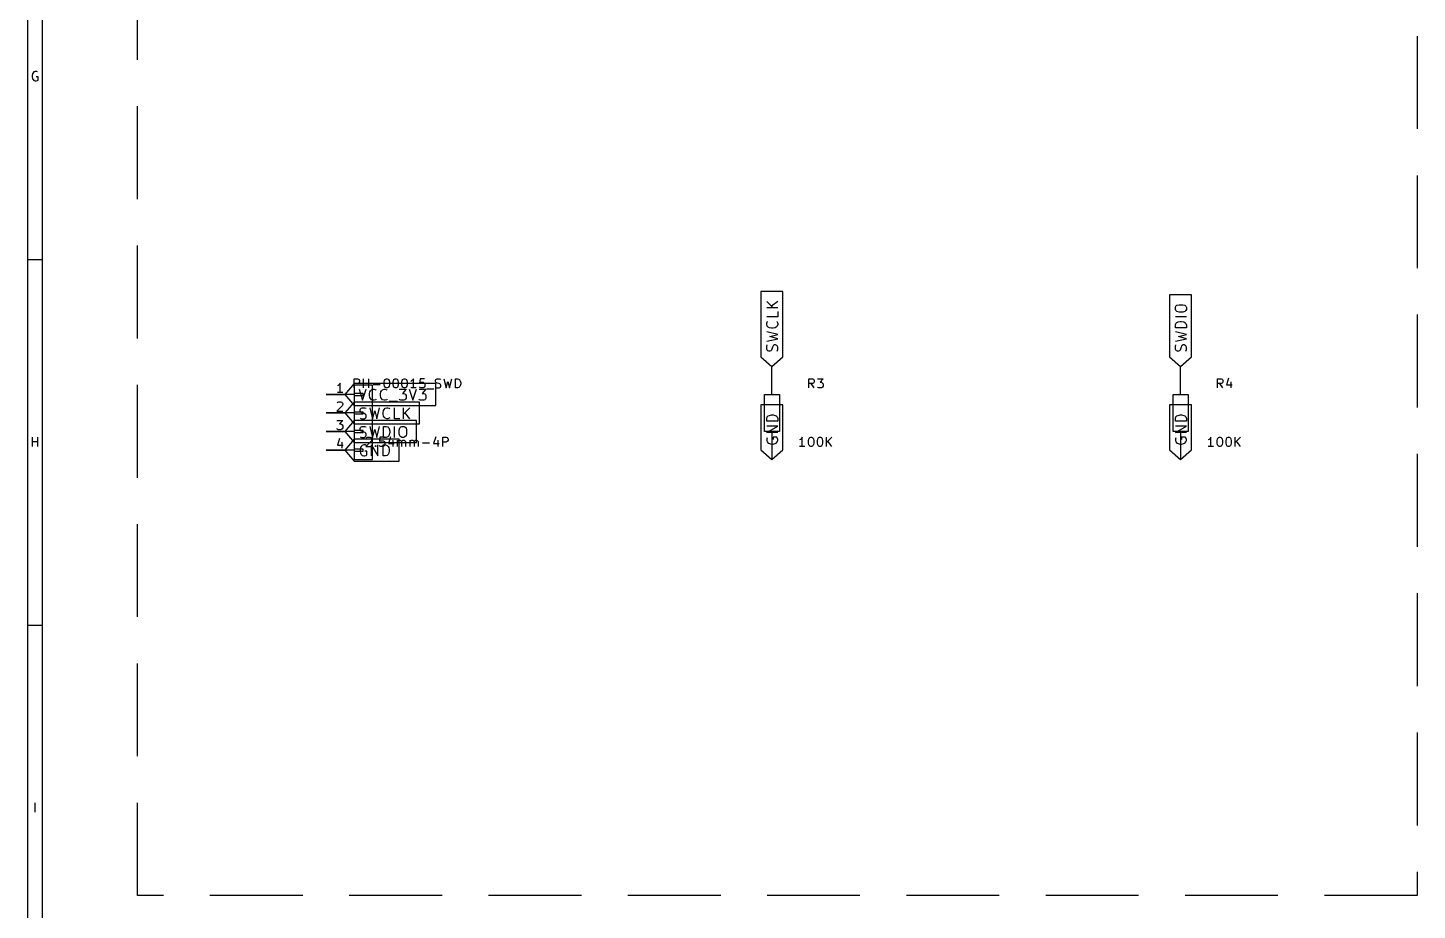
# Model space of a CAD drawing. Extents: x 0.4 to 37.4, y -23 to -0.4.
# Drawn here: x 0.39 to 7.87, y -17.68 to -12.93 of the extents above; entities that cross this region are included whole.
import ezdxf

# ---------------------------------------------------------------- set-up
doc = ezdxf.new("R2010")
doc.units = 0
doc.header["$MEASUREMENT"] = 0
doc.linetypes.add('DASHED', pattern=[0.75, 0.5, -0.25])
for name, color, linetype in [('BLUE3', 171, 'CONTINUOUS'), ('CYAN2', 4, 'CONTINUOUS'), ('GREEN3', 91, 'CONTINUOUS'), ('LYELLOW', 51, 'CONTINUOUS'), ('RED2', 1, 'CONTINUOUS'), ('RED3', 11, 'CONTINUOUS')]:
    doc.layers.add(name, color=color, linetype=linetype)

msp = doc.modelspace()

# ---------------------------------------------------------------- linework, layer by layer
at = {"layer": 'BLUE3', "linetype": 'DASHED'}
for p, q in [((0.9843, -17.5984), (0.9843, -12.2205)), ((7.874, -12.2205), (7.874, -17.5984)), ((7.874, -17.5984), (0.9843, -17.5984))]:
    msp.add_line(p, q, dxfattribs=at)
at = {"layer": 'CYAN2', "linetype": 'CONTINUOUS'}
for p, q in [((2.1505, -14.8653), (2.1505, -14.8153)), ((2.1505, -14.8153), (2.1696, -14.8153)), ((2.1696, -14.8415), (2.1505, -14.8415)), ((2.1696, -14.8153), (2.1743, -14.8177)), ((2.1743, -14.8391), (2.1696, -14.8415)), ((2.1743, -14.8177), (2.1767, -14.8201)), ((2.1767, -14.8368), (2.1743, -14.8391)), ((2.1767, -14.8201), (2.1791, -14.8248)), ((2.1791, -14.832), (2.1767, -14.8368)), ((2.1791, -14.8248), (2.1791, -14.832)), ((2.2005, -14.8653), (2.2005, -14.8153)), ((2.2005, -14.8391), (2.2291, -14.8391)), ((2.2291, -14.8653), (2.2291, -14.8153)), ((2.2529, -14.8463), (2.291, -14.8463)), ((2.3124, -14.8344), (2.3148, -14.8248)), ((2.3124, -14.8463), (2.3124, -14.8344)), ((2.3148, -14.8558), (2.3124, -14.8463)), ((2.3148, -14.8248), (2.3172, -14.8201)), ((2.3172, -14.8606), (2.3148, -14.8558)), ((2.3172, -14.8201), (2.3196, -14.8177)), ((2.3196, -14.8629), (2.3172, -14.8606)), ((2.3196, -14.8177), (2.3243, -14.8153)), ((2.3243, -14.8653), (2.3196, -14.8629)), ((2.3243, -14.8153), (2.3291, -14.8153)), ((2.3291, -14.8653), (2.3243, -14.8653)), ((2.3291, -14.8153), (2.3338, -14.8177)), ((2.3338, -14.8629), (2.3291, -14.8653)), ((2.3338, -14.8177), (2.3362, -14.8201)), ((2.3362, -14.8606), (2.3338, -14.8629)), ((2.3362, -14.8201), (2.3386, -14.8248)), ((2.3386, -14.8558), (2.3362, -14.8606)), ((2.3386, -14.8248), (2.341, -14.8344)), ((2.341, -14.8463), (2.3386, -14.8558)), ((2.341, -14.8344), (2.341, -14.8463)), ((2.36, -14.8344), (2.3624, -14.8248)), ((2.36, -14.8463), (2.36, -14.8344)), ((2.3624, -14.8558), (2.36, -14.8463)), ((2.3624, -14.8248), (2.3648, -14.8201)), ((2.3648, -14.8606), (2.3624, -14.8558)), ((2.3648, -14.8201), (2.3672, -14.8177)), ((2.3672, -14.8629), (2.3648, -14.8606)), ((2.3672, -14.8177), (2.3719, -14.8153)), ((2.3719, -14.8653), (2.3672, -14.8629)), ((2.3719, -14.8153), (2.3767, -14.8153)), ((2.3767, -14.8653), (2.3719, -14.8653)), ((2.3767, -14.8153), (2.3815, -14.8177)), ((2.3815, -14.8629), (2.3767, -14.8653)), ((2.3815, -14.8177), (2.3838, -14.8201)), ((2.3838, -14.8606), (2.3815, -14.8629)), ((2.3838, -14.8201), (2.3862, -14.8248)), ((2.3862, -14.8558), (2.3838, -14.8606)), ((2.3862, -14.8248), (2.3886, -14.8344)), ((2.3886, -14.8463), (2.3862, -14.8558)), ((2.3886, -14.8344), (2.3886, -14.8463)), ((2.4077, -14.8344), (2.41, -14.8248)), ((2.4077, -14.8463), (2.4077, -14.8344)), ((2.41, -14.8558), (2.4077, -14.8463)), ((2.41, -14.8248), (2.4124, -14.8201)), ((2.4124, -14.8606), (2.41, -14.8558)), ((2.4124, -14.8201), (2.4148, -14.8177)), ((2.4148, -14.8629), (2.4124, -14.8606)), ((2.4148, -14.8177), (2.4196, -14.8153)), ((2.4196, -14.8653), (2.4148, -14.8629)), ((2.4196, -14.8153), (2.4243, -14.8153)), ((2.4243, -14.8653), (2.4196, -14.8653)), ((2.4243, -14.8153), (2.4291, -14.8177)), ((2.4291, -14.8629), (2.4243, -14.8653)), ((2.4291, -14.8177), (2.4315, -14.8201)), ((2.4315, -14.8606), (2.4291, -14.8629)), ((2.4315, -14.8201), (2.4338, -14.8248)), ((2.4338, -14.8558), (2.4315, -14.8606)), ((2.4338, -14.8248), (2.4362, -14.8344)), ((2.4362, -14.8463), (2.4338, -14.8558)), ((2.4362, -14.8344), (2.4362, -14.8463)), ((2.46, -14.8272), (2.4553, -14.8296)), ((2.4838, -14.8653), (2.4553, -14.8653)), ((2.4648, -14.8225), (2.46, -14.8272)), ((2.4696, -14.8153), (2.4648, -14.8225)), ((2.4696, -14.8653), (2.4696, -14.8153)), ((2.5053, -14.8153), (2.5029, -14.8391)), ((2.5029, -14.8391), (2.5053, -14.8368)), ((2.5053, -14.8629), (2.5029, -14.8606)), ((2.5291, -14.8153), (2.5053, -14.8153)), ((2.5053, -14.8368), (2.51, -14.8344)), ((2.51, -14.8653), (2.5053, -14.8629)), ((2.51, -14.8344), (2.5219, -14.8344)), ((2.5219, -14.8653), (2.51, -14.8653)), ((2.5219, -14.8344), (2.5267, -14.8368)), ((2.5267, -14.8629), (2.5219, -14.8653)), ((2.5267, -14.8368), (2.5291, -14.8391)), ((2.5291, -14.8606), (2.5267, -14.8629)), ((2.5291, -14.8391), (2.5315, -14.8439)), ((2.5315, -14.8558), (2.5291, -14.8606)), ((2.5315, -14.8439), (2.5315, -14.8558)), ((2.541, -14.8701), (2.5791, -14.8701)), ((2.5886, -14.8248), (2.591, -14.8201)), ((2.5886, -14.8296), (2.5886, -14.8248)), ((2.591, -14.8344), (2.5886, -14.8296)), ((2.5886, -14.8629), (2.5957, -14.8653)), ((2.591, -14.8201), (2.5934, -14.8177)), ((2.5934, -14.8368), (2.591, -14.8344)), ((2.5934, -14.8177), (2.5981, -14.8153)), ((2.5981, -14.8391), (2.5934, -14.8368)), ((2.5957, -14.8653), (2.6076, -14.8653)), ((2.5981, -14.8153), (2.61, -14.8153)), ((2.6076, -14.8415), (2.5981, -14.8391)), ((2.6124, -14.8439), (2.6076, -14.8415)), ((2.6076, -14.8653), (2.6124, -14.8629)), ((2.61, -14.8153), (2.6172, -14.8177)), ((2.6148, -14.8463), (2.6124, -14.8439)), ((2.6124, -14.8629), (2.6148, -14.8606)), ((2.6172, -14.851), (2.6148, -14.8463)), ((2.6148, -14.8606), (2.6172, -14.8558)), ((2.6172, -14.8558), (2.6172, -14.851)), ((2.6338, -14.8153), (2.6457, -14.8653)), ((2.6457, -14.8653), (2.6553, -14.8296)), ((2.6553, -14.8296), (2.6648, -14.8653)), ((2.6648, -14.8653), (2.6767, -14.8153)), ((2.6957, -14.8653), (2.6957, -14.8153)), ((2.6957, -14.8153), (2.7076, -14.8153)), ((2.7076, -14.8653), (2.6957, -14.8653)), ((2.7076, -14.8153), (2.7148, -14.8177)), ((2.7148, -14.8629), (2.7076, -14.8653)), ((2.7148, -14.8177), (2.7196, -14.8225)), ((2.7196, -14.8582), (2.7148, -14.8629)), ((2.7196, -14.8225), (2.7219, -14.8272)), ((2.7219, -14.8534), (2.7196, -14.8582)), ((2.7219, -14.8272), (2.7243, -14.8368)), ((2.7243, -14.8439), (2.7219, -14.8534)), ((2.7243, -14.8368), (2.7243, -14.8439)), ((4.5993, -14.8653), (4.5993, -14.8153)), ((4.5993, -14.8153), (4.6184, -14.8153)), ((4.6184, -14.8415), (4.5993, -14.8415)), ((4.6279, -14.8653), (4.6112, -14.8415)), ((4.6184, -14.8153), (4.6231, -14.8177)), ((4.6231, -14.8391), (4.6184, -14.8415)), ((4.6231, -14.8177), (4.6255, -14.8201)), ((4.6255, -14.8368), (4.6231, -14.8391)), ((4.6255, -14.8201), (4.6279, -14.8248)), ((4.6279, -14.832), (4.6255, -14.8368)), ((4.6279, -14.8248), (4.6279, -14.832)), ((4.6446, -14.8153), (4.6755, -14.8153)), ((4.6469, -14.8629), (4.6446, -14.8606)), ((4.6517, -14.8653), (4.6469, -14.8629)), ((4.666, -14.8653), (4.6517, -14.8653)), ((4.6755, -14.8153), (4.6588, -14.8344)), ((4.6588, -14.8344), (4.666, -14.8344)), ((4.666, -14.8344), (4.6707, -14.8368)), ((4.6707, -14.8629), (4.666, -14.8653)), ((4.6707, -14.8368), (4.6731, -14.8391)), ((4.6731, -14.8606), (4.6707, -14.8629)), ((4.6731, -14.8391), (4.6755, -14.8439)), ((4.6755, -14.8558), (4.6731, -14.8606)), ((4.6755, -14.8439), (4.6755, -14.8558)), ((6.7993, -14.8653), (6.7993, -14.8153)), ((6.7993, -14.8153), (6.8184, -14.8153)), ((6.8184, -14.8415), (6.7993, -14.8415)), ((6.8279, -14.8653), (6.8112, -14.8415)), ((6.8184, -14.8153), (6.8231, -14.8177)), ((6.8231, -14.8391), (6.8184, -14.8415)), ((6.8231, -14.8177), (6.8255, -14.8201)), ((6.8255, -14.8368), (6.8231, -14.8391)), ((6.8255, -14.8201), (6.8279, -14.8248)), ((6.8279, -14.832), (6.8255, -14.8368)), ((6.8279, -14.8248), (6.8279, -14.832)), ((6.8588, -14.8129), (6.8469, -14.8487)), ((6.8469, -14.8487), (6.8779, -14.8487)), ((6.8707, -14.832), (6.8707, -14.8653)), ((2.2422, -15.1517), (2.2136, -15.1803)), ((2.2136, -15.1803), (2.2446, -15.1803)), ((2.216, -15.135), (2.2184, -15.1327)), ((2.2184, -15.1327), (2.2231, -15.1303)), ((2.2231, -15.1303), (2.235, -15.1303)), ((2.235, -15.1303), (2.2398, -15.1327)), ((2.2398, -15.1327), (2.2422, -15.135)), ((2.2422, -15.135), (2.2446, -15.1398)), ((2.2446, -15.1446), (2.2422, -15.1517)), ((2.2446, -15.1398), (2.2446, -15.1446)), ((2.2636, -15.1779), (2.266, -15.1755)), ((2.266, -15.1803), (2.2636, -15.1779)), ((2.266, -15.1755), (2.2684, -15.1779)), ((2.266, -15.1755), (2.266, -15.1803)), ((2.2684, -15.1779), (2.266, -15.1803)), ((2.2898, -15.1303), (2.2874, -15.1541)), ((2.2874, -15.1541), (2.2898, -15.1517)), ((2.2898, -15.1779), (2.2874, -15.1755)), ((2.3136, -15.1303), (2.2898, -15.1303)), ((2.2898, -15.1517), (2.2946, -15.1493)), ((2.2946, -15.1803), (2.2898, -15.1779)), ((2.2946, -15.1493), (2.3065, -15.1493)), ((2.3065, -15.1803), (2.2946, -15.1803)), ((2.3065, -15.1493), (2.3112, -15.1517)), ((2.3112, -15.1779), (2.3065, -15.1803)), ((2.3112, -15.1517), (2.3136, -15.1541)), ((2.3136, -15.1755), (2.3112, -15.1779)), ((2.3136, -15.1541), (2.316, -15.1589)), ((2.316, -15.1708), (2.3136, -15.1755)), ((2.316, -15.1589), (2.316, -15.1708)), ((2.3469, -15.1279), (2.335, -15.1636)), ((2.335, -15.1636), (2.366, -15.1636)), ((2.3588, -15.147), (2.3588, -15.1803)), ((2.385, -15.1803), (2.385, -15.147)), ((2.385, -15.1517), (2.3874, -15.1493)), ((2.3874, -15.1493), (2.3922, -15.147)), ((2.3922, -15.147), (2.3993, -15.147)), ((2.3993, -15.147), (2.4041, -15.1493)), ((2.4041, -15.1493), (2.4065, -15.1541)), ((2.4065, -15.1541), (2.4088, -15.1493)), ((2.4065, -15.1541), (2.4065, -15.1803)), ((2.4088, -15.1493), (2.4136, -15.147)), ((2.4136, -15.147), (2.4207, -15.147)), ((2.4207, -15.147), (2.4255, -15.1493)), ((2.4255, -15.1493), (2.4279, -15.1541)), ((2.4279, -15.1541), (2.4279, -15.1803)), ((2.4517, -15.1803), (2.4517, -15.147)), ((2.4517, -15.1517), (2.4541, -15.1493)), ((2.4541, -15.1493), (2.4588, -15.147)), ((2.4588, -15.147), (2.466, -15.147)), ((2.466, -15.147), (2.4707, -15.1493)), ((2.4707, -15.1493), (2.4731, -15.1541)), ((2.4731, -15.1541), (2.4755, -15.1493)), ((2.4731, -15.1541), (2.4731, -15.1803)), ((2.4755, -15.1493), (2.4803, -15.147)), ((2.4803, -15.147), (2.4874, -15.147)), ((2.4874, -15.147), (2.4922, -15.1493)), ((2.4922, -15.1493), (2.4946, -15.1541)), ((2.4946, -15.1541), (2.4946, -15.1803)), ((2.5184, -15.1612), (2.5565, -15.1612)), ((2.5898, -15.1279), (2.5779, -15.1636)), ((2.5779, -15.1636), (2.6088, -15.1636)), ((2.6017, -15.147), (2.6017, -15.1803)), ((2.6279, -15.1803), (2.6279, -15.1303)), ((2.6279, -15.1303), (2.6469, -15.1303)), ((2.6469, -15.1565), (2.6279, -15.1565)), ((2.6469, -15.1303), (2.6517, -15.1327)), ((2.6517, -15.1541), (2.6469, -15.1565)), ((2.6517, -15.1327), (2.6541, -15.135)), ((2.6541, -15.1517), (2.6517, -15.1541)), ((2.6541, -15.135), (2.6565, -15.1398)), ((2.6565, -15.147), (2.6541, -15.1517)), ((2.6565, -15.1398), (2.6565, -15.147)), ((4.5541, -15.1422), (4.5493, -15.1446)), ((4.5779, -15.1803), (4.5493, -15.1803)), ((4.5588, -15.1374), (4.5541, -15.1422)), ((4.5636, -15.1303), (4.5588, -15.1374)), ((4.5636, -15.1803), (4.5636, -15.1303)), ((4.5969, -15.1493), (4.5993, -15.1398)), ((4.5969, -15.1612), (4.5969, -15.1493)), ((4.5993, -15.1708), (4.5969, -15.1612)), ((4.5993, -15.1398), (4.6017, -15.135)), ((4.6017, -15.1755), (4.5993, -15.1708)), ((4.6017, -15.135), (4.6041, -15.1327)), ((4.6041, -15.1779), (4.6017, -15.1755)), ((4.6041, -15.1327), (4.6088, -15.1303)), ((4.6088, -15.1803), (4.6041, -15.1779)), ((4.6088, -15.1303), (4.6136, -15.1303)), ((4.6136, -15.1803), (4.6088, -15.1803)), ((4.6136, -15.1303), (4.6184, -15.1327)), ((4.6184, -15.1779), (4.6136, -15.1803)), ((4.6184, -15.1327), (4.6207, -15.135)), ((4.6207, -15.1755), (4.6184, -15.1779)), ((4.6207, -15.135), (4.6231, -15.1398)), ((4.6231, -15.1708), (4.6207, -15.1755)), ((4.6231, -15.1398), (4.6255, -15.1493)), ((4.6255, -15.1612), (4.6231, -15.1708)), ((4.6255, -15.1493), (4.6255, -15.1612)), ((4.6446, -15.1493), (4.6469, -15.1398)), ((4.6446, -15.1612), (4.6446, -15.1493)), ((4.6469, -15.1708), (4.6446, -15.1612)), ((4.6469, -15.1398), (4.6493, -15.135)), ((4.6493, -15.1755), (4.6469, -15.1708)), ((4.6493, -15.135), (4.6517, -15.1327)), ((4.6517, -15.1779), (4.6493, -15.1755)), ((4.6517, -15.1327), (4.6565, -15.1303)), ((4.6565, -15.1803), (4.6517, -15.1779)), ((4.6565, -15.1303), (4.6612, -15.1303)), ((4.6612, -15.1803), (4.6565, -15.1803)), ((4.6612, -15.1303), (4.666, -15.1327)), ((4.666, -15.1779), (4.6612, -15.1803)), ((4.666, -15.1327), (4.6684, -15.135)), ((4.6684, -15.1755), (4.666, -15.1779)), ((4.6684, -15.135), (4.6707, -15.1398)), ((4.6707, -15.1708), (4.6684, -15.1755)), ((4.6707, -15.1398), (4.6731, -15.1493)), ((4.6731, -15.1612), (4.6707, -15.1708)), ((4.6731, -15.1493), (4.6731, -15.1612)), ((4.6946, -15.1803), (4.6946, -15.1303)), ((4.7231, -15.1303), (4.6946, -15.1589)), ((4.7231, -15.1803), (4.7017, -15.1517)), ((6.7541, -15.1422), (6.7493, -15.1446)), ((6.7779, -15.1803), (6.7493, -15.1803)), ((6.7588, -15.1374), (6.7541, -15.1422)), ((6.7636, -15.1303), (6.7588, -15.1374)), ((6.7636, -15.1803), (6.7636, -15.1303)), ((6.7969, -15.1493), (6.7993, -15.1398)), ((6.7969, -15.1612), (6.7969, -15.1493)), ((6.7993, -15.1708), (6.7969, -15.1612)), ((6.7993, -15.1398), (6.8017, -15.135)), ((6.8017, -15.1755), (6.7993, -15.1708)), ((6.8017, -15.135), (6.8041, -15.1327)), ((6.8041, -15.1779), (6.8017, -15.1755)), ((6.8041, -15.1327), (6.8088, -15.1303)), ((6.8088, -15.1803), (6.8041, -15.1779)), ((6.8088, -15.1303), (6.8136, -15.1303)), ((6.8136, -15.1803), (6.8088, -15.1803)), ((6.8136, -15.1303), (6.8184, -15.1327)), ((6.8184, -15.1779), (6.8136, -15.1803)), ((6.8184, -15.1327), (6.8207, -15.135)), ((6.8207, -15.1755), (6.8184, -15.1779)), ((6.8207, -15.135), (6.8231, -15.1398)), ((6.8231, -15.1708), (6.8207, -15.1755)), ((6.8231, -15.1398), (6.8255, -15.1493)), ((6.8255, -15.1612), (6.8231, -15.1708)), ((6.8255, -15.1493), (6.8255, -15.1612)), ((6.8446, -15.1493), (6.8469, -15.1398)), ((6.8446, -15.1612), (6.8446, -15.1493)), ((6.8469, -15.1708), (6.8446, -15.1612)), ((6.8469, -15.1398), (6.8493, -15.135)), ((6.8493, -15.1755), (6.8469, -15.1708)), ((6.8493, -15.135), (6.8517, -15.1327)), ((6.8517, -15.1779), (6.8493, -15.1755)), ((6.8517, -15.1327), (6.8565, -15.1303)), ((6.8565, -15.1803), (6.8517, -15.1779)), ((6.8565, -15.1303), (6.8612, -15.1303)), ((6.8612, -15.1803), (6.8565, -15.1803)), ((6.8612, -15.1303), (6.866, -15.1327)), ((6.866, -15.1779), (6.8612, -15.1803)), ((6.866, -15.1327), (6.8684, -15.135)), ((6.8684, -15.1755), (6.866, -15.1779)), ((6.8684, -15.135), (6.8707, -15.1398)), ((6.8707, -15.1708), (6.8684, -15.1755)), ((6.8707, -15.1398), (6.8731, -15.1493)), ((6.8731, -15.1612), (6.8707, -15.1708)), ((6.8731, -15.1493), (6.8731, -15.1612)), ((6.8946, -15.1803), (6.8946, -15.1303)), ((6.9231, -15.1303), (6.8946, -15.1589)), ((6.9231, -15.1803), (6.9017, -15.1517))]:
    msp.add_line(p, q, dxfattribs=at)
at = {"layer": 'GREEN3', "linetype": 'CONTINUOUS'}
for p, q in [((4.4, -14.85), (4.4, -14.75)), ((6.6, -14.85), (6.6, -14.75)), ((2, -14.9), (2.1, -14.9)), ((2, -15), (2.1, -15)), ((2, -15.1), (2.1, -15.1)), ((4.4, -15.15), (4.4, -15.25)), ((6.6, -15.15), (6.6, -15.25)), ((2, -15.2), (2.1, -15.2))]:
    msp.add_line(p, q, dxfattribs=at)
at = {"layer": 'LYELLOW', "linetype": 'CONTINUOUS'}
for p, q in [((2.15, -14.85), (2.15, -15.25)), ((2.25, -14.85), (2.15, -14.85)), ((2.25, -15.25), (2.25, -14.85)), ((2.15, -15.25), (2.25, -15.25))]:
    msp.add_line(p, q, dxfattribs=at)
at = {"layer": 'RED2', "linetype": 'CONTINUOUS'}
for p, q in [((0.3937, -22.9921), (0.3937, -0.3937)), ((0.4724, -22.9134), (0.4724, -0.4724)), ((0.427, -13.1636), (0.4221, -13.1685)), ((0.4343, -13.1612), (0.427, -13.1636)), ((0.4416, -13.1612), (0.4343, -13.1612)), ((0.4465, -13.1636), (0.4416, -13.1612)), ((0.4197, -13.1734), (0.4172, -13.1831)), ((0.4172, -13.1831), (0.4172, -13.1904)), ((0.4172, -13.1904), (0.4197, -13.2002)), ((0.4221, -13.1685), (0.4197, -13.1734)), ((0.4197, -13.2002), (0.4221, -13.205)), ((0.4221, -13.205), (0.427, -13.2099)), ((0.427, -13.2099), (0.4343, -13.2124)), ((0.4343, -13.2124), (0.4392, -13.2124)), ((0.4489, -13.1904), (0.4392, -13.1904)), ((0.4392, -13.2124), (0.4465, -13.2099)), ((0.4465, -13.2099), (0.4489, -13.2075)), ((0.4489, -13.2075), (0.4489, -13.1904)), ((0.3937, -14.1732), (0.4724, -14.1732)), ((4.4, -14.3466), (4.3409, -14.3466)), ((4.3409, -14.3466), (4.3409, -14.6983)), ((4.4591, -14.3466), (4.4, -14.3466)), ((4.4591, -14.6983), (4.4591, -14.3466)), ((4.3721, -14.4003), (4.4058, -14.434)), ((4.4312, -14.434), (4.3721, -14.434)), ((4.4312, -14.4003), (4.3974, -14.4256)), ((6.6, -14.3635), (6.5409, -14.3635)), ((6.5409, -14.3635), (6.5409, -14.6983)), ((6.5721, -14.4312), (6.5749, -14.4256)), ((6.5721, -14.4425), (6.5721, -14.4312)), ((6.5749, -14.4256), (6.5805, -14.42)), ((6.5805, -14.42), (6.5918, -14.4172)), ((6.5918, -14.4172), (6.6115, -14.4172)), ((6.6591, -14.3635), (6.6, -14.3635)), ((6.6115, -14.4172), (6.6227, -14.42)), ((6.6227, -14.42), (6.6283, -14.4256)), ((6.6283, -14.4256), (6.6312, -14.4312)), ((6.6312, -14.4312), (6.6312, -14.4425)), ((6.6591, -14.6983), (6.6591, -14.3635)), ((4.4312, -14.4819), (4.3721, -14.4819)), ((4.3721, -14.5184), (4.3749, -14.51)), ((4.3749, -14.51), (4.3777, -14.5072)), ((4.4255, -14.5072), (4.4283, -14.51)), ((4.4283, -14.51), (4.4312, -14.5184)), ((4.4312, -14.4537), (4.4312, -14.4819)), ((6.5749, -14.4481), (6.5721, -14.4425)), ((6.6312, -14.4819), (6.5721, -14.4819)), ((6.5805, -14.4537), (6.5749, -14.4481)), ((6.5918, -14.4565), (6.5805, -14.4537)), ((6.5805, -14.5128), (6.5862, -14.51)), ((6.5862, -14.51), (6.5974, -14.5072)), ((6.6115, -14.4565), (6.5918, -14.4565)), ((6.5974, -14.5072), (6.6058, -14.5072)), ((6.6058, -14.5072), (6.6171, -14.51)), ((6.6227, -14.4537), (6.6115, -14.4565)), ((6.6171, -14.51), (6.6227, -14.5128)), ((6.6283, -14.4481), (6.6227, -14.4537)), ((6.6312, -14.4425), (6.6283, -14.4481)), ((4.3721, -14.524), (4.3721, -14.5184)), ((4.3749, -14.5325), (4.3721, -14.524)), ((4.4312, -14.5775), (4.3721, -14.5634)), ((4.3805, -14.5381), (4.3749, -14.5325)), ((4.3862, -14.5409), (4.3805, -14.5381)), ((4.3974, -14.5437), (4.3862, -14.5409)), ((4.389, -14.5887), (4.4312, -14.5775)), ((4.4058, -14.5437), (4.3974, -14.5437)), ((4.4171, -14.5409), (4.4058, -14.5437)), ((4.4227, -14.5381), (4.4171, -14.5409)), ((4.4283, -14.5325), (4.4227, -14.5381)), ((4.4312, -14.524), (4.4283, -14.5325)), ((4.4312, -14.5184), (4.4312, -14.524)), ((6.5721, -14.5269), (6.5749, -14.5184)), ((6.5721, -14.5409), (6.5721, -14.5269)), ((6.6312, -14.5409), (6.5721, -14.5409)), ((6.6312, -14.5775), (6.5721, -14.5634)), ((6.5749, -14.5184), (6.5805, -14.5128)), ((6.589, -14.5887), (6.6312, -14.5775)), ((6.6227, -14.5128), (6.6283, -14.5184)), ((6.6283, -14.5184), (6.6312, -14.5269)), ((6.6312, -14.5269), (6.6312, -14.5409)), ((4.3721, -14.614), (4.4312, -14.6)), ((4.3721, -14.6421), (4.3749, -14.6337)), ((4.3721, -14.6562), (4.3721, -14.6421)), ((4.3749, -14.6618), (4.3721, -14.6562)), ((4.4312, -14.6), (4.389, -14.5887)), ((4.4002, -14.6562), (4.3974, -14.6618)), ((4.403, -14.645), (4.4002, -14.6562)), ((4.4058, -14.6393), (4.403, -14.645)), ((4.4087, -14.6365), (4.4058, -14.6393)), ((4.4143, -14.6337), (4.4087, -14.6365)), ((4.4199, -14.6337), (4.4143, -14.6337)), ((4.4255, -14.6365), (4.4199, -14.6337)), ((4.4283, -14.6393), (4.4255, -14.6365)), ((4.4312, -14.645), (4.4283, -14.6393)), ((4.4283, -14.6675), (4.4312, -14.659)), ((4.4312, -14.659), (4.4312, -14.645)), ((6.5721, -14.614), (6.6312, -14.6)), ((6.5721, -14.6421), (6.5749, -14.6337)), ((6.5721, -14.6562), (6.5721, -14.6421)), ((6.5749, -14.6618), (6.5721, -14.6562)), ((6.6312, -14.6), (6.589, -14.5887)), ((6.6002, -14.6562), (6.5974, -14.6618)), ((6.603, -14.645), (6.6002, -14.6562)), ((6.6058, -14.6393), (6.603, -14.645)), ((6.6087, -14.6365), (6.6058, -14.6393)), ((6.6143, -14.6337), (6.6087, -14.6365)), ((6.6199, -14.6337), (6.6143, -14.6337)), ((6.6255, -14.6365), (6.6199, -14.6337)), ((6.6283, -14.6393), (6.6255, -14.6365)), ((6.6312, -14.645), (6.6283, -14.6393)), ((6.6283, -14.6675), (6.6312, -14.659)), ((6.6312, -14.659), (6.6312, -14.645)), ((4.3409, -14.6983), (4.4, -14.75)), ((4.3777, -14.6646), (4.3749, -14.6618)), ((4.3833, -14.6675), (4.3777, -14.6646)), ((4.389, -14.6675), (4.3833, -14.6675)), ((4.3946, -14.6646), (4.389, -14.6675)), ((4.3974, -14.6618), (4.3946, -14.6646)), ((4.4, -14.75), (4.4591, -14.6983)), ((6.5409, -14.6983), (6.6, -14.75)), ((6.5777, -14.6646), (6.5749, -14.6618)), ((6.5833, -14.6675), (6.5777, -14.6646)), ((6.589, -14.6675), (6.5833, -14.6675)), ((6.5946, -14.6646), (6.589, -14.6675)), ((6.5974, -14.6618), (6.5946, -14.6646)), ((6.6, -14.75), (6.6591, -14.6983)), ((2.1517, -14.8409), (2.1, -14.9)), ((2.15, -14.85), (2.15, -15.25)), ((2.25, -14.85), (2.15, -14.85)), ((2.5905, -14.8409), (2.1517, -14.8409)), ((2.1769, -14.8721), (2.1966, -14.9312)), ((2.1966, -14.9312), (2.2163, -14.8721)), ((2.236, -14.8862), (2.2388, -14.8805)), ((2.2388, -14.8805), (2.2444, -14.8749)), ((2.2444, -14.8749), (2.2528, -14.8721)), ((2.25, -15.25), (2.25, -14.85)), ((2.2528, -14.8721), (2.2585, -14.8721)), ((2.2585, -14.8721), (2.2669, -14.8749)), ((2.2669, -14.8749), (2.2697, -14.8777)), ((2.295, -14.8862), (2.2978, -14.8805)), ((2.2978, -14.8805), (2.3035, -14.8749)), ((2.3035, -14.8749), (2.3119, -14.8721)), ((2.3119, -14.8721), (2.3175, -14.8721)), ((2.3175, -14.8721), (2.326, -14.8749)), ((2.326, -14.8749), (2.3288, -14.8777)), ((2.3934, -14.8721), (2.43, -14.8721)), ((2.43, -14.8721), (2.4103, -14.8946)), ((2.4469, -14.8721), (2.4666, -14.9312)), ((2.4666, -14.9312), (2.4863, -14.8721)), ((2.5003, -14.8721), (2.5369, -14.8721)), ((2.5369, -14.8721), (2.5172, -14.8946)), ((2.5905, -14.9), (2.5905, -14.8409)), ((4.4, -14.9), (4.4, -14.85)), ((6.6, -14.9), (6.6, -14.85)), ((2.15, -14.9), (2, -14.9)), ((2.1, -14.9), (2.1517, -14.9591)), ((2.1517, -14.9409), (2.1, -15)), ((2.15, -14.895), (2.15, -14.905)), ((2.2, -14.895), (2.15, -14.895)), ((2.15, -14.905), (2.2, -14.905)), ((2.5034, -14.9409), (2.1517, -14.9409)), ((2.1517, -14.9591), (2.5905, -14.9591)), ((2.2, -14.905), (2.2, -14.895)), ((2.2332, -14.8974), (2.236, -14.8862)), ((2.2332, -14.9058), (2.2332, -14.8974)), ((2.236, -14.9171), (2.2332, -14.9058)), ((2.2388, -14.9227), (2.236, -14.9171)), ((2.2444, -14.9283), (2.2388, -14.9227)), ((2.2528, -14.9312), (2.2444, -14.9283)), ((2.2585, -14.9312), (2.2528, -14.9312)), ((2.2669, -14.9283), (2.2585, -14.9312)), ((2.2697, -14.9255), (2.2669, -14.9283)), ((2.2922, -14.8974), (2.295, -14.8862)), ((2.2922, -14.9058), (2.2922, -14.8974)), ((2.295, -14.9171), (2.2922, -14.9058)), ((2.2978, -14.9227), (2.295, -14.9171)), ((2.3035, -14.9283), (2.2978, -14.9227)), ((2.3119, -14.9312), (2.3035, -14.9283)), ((2.3175, -14.9312), (2.3119, -14.9312)), ((2.326, -14.9283), (2.3175, -14.9312)), ((2.3288, -14.9255), (2.326, -14.9283)), ((2.34, -14.9368), (2.385, -14.9368)), ((2.3963, -14.9283), (2.3934, -14.9255)), ((2.4019, -14.9312), (2.3963, -14.9283)), ((2.4188, -14.9312), (2.4019, -14.9312)), ((2.4103, -14.8946), (2.4188, -14.8946)), ((2.4188, -14.8946), (2.4244, -14.8974)), ((2.4244, -14.9283), (2.4188, -14.9312)), ((2.4244, -14.8974), (2.4272, -14.9002)), ((2.4272, -14.9255), (2.4244, -14.9283)), ((2.4272, -14.9002), (2.43, -14.9058)), ((2.43, -14.9199), (2.4272, -14.9255)), ((2.43, -14.9058), (2.43, -14.9199)), ((2.5031, -14.9283), (2.5003, -14.9255)), ((2.5087, -14.9312), (2.5031, -14.9283)), ((2.5034, -15), (2.5034, -14.9409)), ((2.5256, -14.9312), (2.5087, -14.9312)), ((2.5172, -14.8946), (2.5256, -14.8946)), ((2.5256, -14.8946), (2.5312, -14.8974)), ((2.5312, -14.9283), (2.5256, -14.9312)), ((2.5312, -14.8974), (2.5341, -14.9002)), ((2.5341, -14.9255), (2.5312, -14.9283)), ((2.5341, -14.9002), (2.5369, -14.9058)), ((2.5369, -14.9199), (2.5341, -14.9255)), ((2.5369, -14.9058), (2.5369, -14.9199)), ((2.5905, -14.9591), (2.5905, -14.9)), ((4.4, -14.9563), (4.3409, -14.9563)), ((4.3409, -14.9563), (4.3409, -15.1983)), ((4.36, -15.1), (4.36, -14.9)), ((4.36, -14.9), (4.44, -14.9)), ((4.4591, -14.9563), (4.4, -14.9563)), ((4.44, -14.9), (4.44, -15.1)), ((4.4591, -15.1983), (4.4591, -14.9563)), ((6.6, -14.9563), (6.5409, -14.9563)), ((6.5409, -14.9563), (6.5409, -15.1983)), ((6.56, -15.1), (6.56, -14.9)), ((6.56, -14.9), (6.64, -14.9)), ((6.6591, -14.9563), (6.6, -14.9563)), ((6.64, -14.9), (6.64, -15.1)), ((6.6591, -15.1983), (6.6591, -14.9563)), ((2.15, -15), (2, -15)), ((2.1, -15), (2.1517, -15.0591)), ((2.15, -14.995), (2.15, -15.005)), ((2.2, -14.995), (2.15, -14.995)), ((2.15, -15.005), (2.2, -15.005)), ((2.1825, -14.9833), (2.1854, -14.9777)), ((2.1825, -14.989), (2.1825, -14.9833)), ((2.1854, -14.9946), (2.1825, -14.989)), ((2.1825, -15.0283), (2.191, -15.0312)), ((2.1854, -14.9777), (2.1882, -14.9749)), ((2.1882, -14.9974), (2.1854, -14.9946)), ((2.1882, -14.9749), (2.1938, -14.9721)), ((2.1938, -15.0002), (2.1882, -14.9974)), ((2.191, -15.0312), (2.205, -15.0312)), ((2.1938, -14.9721), (2.2078, -14.9721)), ((2.205, -15.003), (2.1938, -15.0002)), ((2.2, -15.005), (2.2, -14.995)), ((2.2107, -15.0058), (2.205, -15.003)), ((2.205, -15.0312), (2.2107, -15.0283)), ((2.2078, -14.9721), (2.2163, -14.9749)), ((2.2135, -15.0087), (2.2107, -15.0058)), ((2.2107, -15.0283), (2.2135, -15.0255)), ((2.2163, -15.0143), (2.2135, -15.0087)), ((2.2135, -15.0255), (2.2163, -15.0199)), ((2.2163, -15.0199), (2.2163, -15.0143)), ((2.236, -14.9721), (2.25, -15.0312)), ((2.25, -15.0312), (2.2613, -14.989)), ((2.2613, -14.989), (2.2725, -15.0312)), ((2.2725, -15.0312), (2.2866, -14.9721)), ((2.3063, -14.9974), (2.3091, -14.9862)), ((2.3063, -15.0058), (2.3063, -14.9974)), ((2.3091, -15.0171), (2.3063, -15.0058)), ((2.3091, -14.9862), (2.3119, -14.9805)), ((2.3119, -15.0227), (2.3091, -15.0171)), ((2.3119, -14.9805), (2.3175, -14.9749)), ((2.3175, -15.0283), (2.3119, -15.0227)), ((2.3175, -14.9749), (2.326, -14.9721)), ((2.326, -15.0312), (2.3175, -15.0283)), ((2.326, -14.9721), (2.3316, -14.9721)), ((2.3316, -15.0312), (2.326, -15.0312)), ((2.3316, -14.9721), (2.34, -14.9749)), ((2.34, -15.0283), (2.3316, -15.0312)), ((2.34, -14.9749), (2.3428, -14.9777)), ((2.3428, -15.0255), (2.34, -15.0283)), ((2.3681, -15.0312), (2.3681, -14.9721)), ((2.3963, -15.0312), (2.3681, -15.0312)), ((2.4159, -15.0312), (2.4159, -14.9721)), ((2.4497, -14.9721), (2.4159, -15.0058)), ((2.4497, -15.0312), (2.4244, -14.9974)), ((2.5034, -15.0591), (2.5034, -15)), ((4.3721, -15.0297), (4.3749, -15.0212)), ((4.3721, -15.0437), (4.3721, -15.0297)), ((4.3749, -15.0212), (4.3805, -15.0156)), ((4.3805, -15.0156), (4.3862, -15.0128)), ((4.3862, -15.0128), (4.3974, -15.01)), ((4.3974, -15.01), (4.4058, -15.01)), ((4.4058, -15.01), (4.4171, -15.0128)), ((4.4171, -15.0128), (4.4227, -15.0156)), ((4.4227, -15.0156), (4.4283, -15.0212)), ((4.4283, -15.0212), (4.4312, -15.0297)), ((4.4312, -15.0297), (4.4312, -15.0437)), ((6.5721, -15.0297), (6.5749, -15.0212)), ((6.5721, -15.0437), (6.5721, -15.0297)), ((6.5749, -15.0212), (6.5805, -15.0156)), ((6.5805, -15.0156), (6.5862, -15.0128)), ((6.5862, -15.0128), (6.5974, -15.01)), ((6.5974, -15.01), (6.6058, -15.01)), ((6.6058, -15.01), (6.6171, -15.0128)), ((6.6171, -15.0128), (6.6227, -15.0156)), ((6.6227, -15.0156), (6.6283, -15.0212)), ((6.6283, -15.0212), (6.6312, -15.0297)), ((6.6312, -15.0297), (6.6312, -15.0437)), ((2.15, -15.1), (2, -15.1)), ((2.1517, -15.0409), (2.1, -15.1)), ((2.1, -15.1), (2.1517, -15.1591)), ((2.15, -15.095), (2.15, -15.105)), ((2.2, -15.095), (2.15, -15.095)), ((2.15, -15.105), (2.2, -15.105)), ((2.4865, -15.0409), (2.1517, -15.0409)), ((2.1517, -15.0591), (2.5034, -15.0591)), ((2.1825, -15.0833), (2.1854, -15.0777)), ((2.1825, -15.089), (2.1825, -15.0833)), ((2.1854, -15.0946), (2.1825, -15.089)), ((2.1854, -15.0777), (2.1882, -15.0749)), ((2.1882, -15.0974), (2.1854, -15.0946)), ((2.1882, -15.0749), (2.1938, -15.0721)), ((2.1938, -15.1002), (2.1882, -15.0974)), ((2.1938, -15.0721), (2.2078, -15.0721)), ((2.205, -15.103), (2.1938, -15.1002)), ((2.2, -15.105), (2.2, -15.095)), ((2.2107, -15.1058), (2.205, -15.103)), ((2.2078, -15.0721), (2.2163, -15.0749)), ((2.2135, -15.1087), (2.2107, -15.1058)), ((2.2163, -15.1143), (2.2135, -15.1087)), ((2.236, -15.0721), (2.25, -15.1312)), ((2.25, -15.1312), (2.2613, -15.089)), ((2.2613, -15.089), (2.2725, -15.1312)), ((2.2725, -15.1312), (2.2866, -15.0721)), ((2.3091, -15.1312), (2.3091, -15.0721)), ((2.3091, -15.0721), (2.3231, -15.0721)), ((2.3231, -15.0721), (2.3316, -15.0749)), ((2.3316, -15.0749), (2.3372, -15.0805)), ((2.3372, -15.0805), (2.34, -15.0862)), ((2.34, -15.0862), (2.3428, -15.0974)), ((2.3428, -15.1058), (2.34, -15.1171)), ((2.3428, -15.0974), (2.3428, -15.1058)), ((2.3681, -15.1312), (2.3681, -15.0721)), ((2.3935, -15.0918), (2.3963, -15.0805)), ((2.3935, -15.1115), (2.3935, -15.0918)), ((2.3963, -15.0805), (2.4019, -15.0749)), ((2.4019, -15.0749), (2.4075, -15.0721)), ((2.4075, -15.0721), (2.4188, -15.0721)), ((2.4188, -15.0721), (2.4244, -15.0749)), ((2.4244, -15.0749), (2.43, -15.0805)), ((2.43, -15.0805), (2.4328, -15.0918)), ((2.4328, -15.0918), (2.4328, -15.1115)), ((2.4865, -15.1), (2.4865, -15.0409)), ((2.4865, -15.1591), (2.4865, -15.1)), ((4.44, -15.1), (4.36, -15.1)), ((4.4312, -15.0437), (4.3721, -15.0437)), ((4.3721, -15.1056), (4.4312, -15.0718)), ((4.4312, -15.0718), (4.3721, -15.0718)), ((4.4312, -15.1056), (4.3721, -15.1056)), ((4.4, -15.1), (4.4, -15.15)), ((6.64, -15.1), (6.56, -15.1)), ((6.6312, -15.0437), (6.5721, -15.0437)), ((6.5721, -15.1056), (6.6312, -15.0718)), ((6.6312, -15.0718), (6.5721, -15.0718)), ((6.6312, -15.1056), (6.5721, -15.1056)), ((6.6, -15.1), (6.6, -15.15)), ((0.4184, -15.1809), (0.4184, -15.1297)), ((0.4184, -15.154), (0.4477, -15.154)), ((0.4477, -15.1809), (0.4477, -15.1297)), ((2.1517, -15.1409), (2.1, -15.2)), ((2.3937, -15.1409), (2.1517, -15.1409)), ((2.1517, -15.1591), (2.4865, -15.1591)), ((2.1825, -15.1283), (2.191, -15.1312)), ((2.1882, -15.1805), (2.1854, -15.1862)), ((2.1938, -15.1749), (2.1882, -15.1805)), ((2.191, -15.1312), (2.205, -15.1312)), ((2.2022, -15.1721), (2.1938, -15.1749)), ((2.2107, -15.1721), (2.2022, -15.1721)), ((2.205, -15.1312), (2.2107, -15.1283)), ((2.2107, -15.1283), (2.2135, -15.1255)), ((2.2163, -15.1749), (2.2107, -15.1721)), ((2.2135, -15.1255), (2.2163, -15.1199)), ((2.2163, -15.1199), (2.2163, -15.1143)), ((2.2444, -15.2312), (2.2444, -15.1721)), ((2.2444, -15.1721), (2.2781, -15.2312)), ((2.2781, -15.2312), (2.2781, -15.1721)), ((2.3063, -15.2312), (2.3063, -15.1721)), ((2.3063, -15.1721), (2.3203, -15.1721)), ((2.3231, -15.1312), (2.3091, -15.1312)), ((2.3203, -15.1721), (2.3288, -15.1749)), ((2.3316, -15.1283), (2.3231, -15.1312)), ((2.3288, -15.1749), (2.3344, -15.1805)), ((2.3372, -15.1227), (2.3316, -15.1283)), ((2.3344, -15.1805), (2.3372, -15.1862)), ((2.34, -15.1171), (2.3372, -15.1227)), ((2.3963, -15.1227), (2.3935, -15.1115)), ((2.3937, -15.2), (2.3937, -15.1409)), ((2.4019, -15.1283), (2.3963, -15.1227)), ((2.4075, -15.1312), (2.4019, -15.1283)), ((2.4188, -15.1312), (2.4075, -15.1312)), ((2.4244, -15.1283), (2.4188, -15.1312)), ((2.43, -15.1227), (2.4244, -15.1283)), ((2.4328, -15.1115), (2.43, -15.1227)), ((4.3749, -15.1337), (4.3721, -15.1393)), ((4.3721, -15.1393), (4.3721, -15.1478)), ((4.3721, -15.1478), (4.3749, -15.1562)), ((4.3749, -15.1562), (4.3805, -15.1618)), ((4.3805, -15.1618), (4.3862, -15.1646)), ((4.3862, -15.1646), (4.3974, -15.1675)), ((4.3974, -15.1675), (4.4058, -15.1675)), ((4.4255, -15.1309), (4.4058, -15.1309)), ((4.4058, -15.1309), (4.4058, -15.1421)), ((4.4058, -15.1675), (4.4171, -15.1646)), ((4.4171, -15.1646), (4.4227, -15.1618)), ((4.4227, -15.1618), (4.4283, -15.1562)), ((4.4283, -15.1337), (4.4255, -15.1309)), ((4.4312, -15.1421), (4.4283, -15.1337)), ((4.4283, -15.1562), (4.4312, -15.1478)), ((4.4312, -15.1478), (4.4312, -15.1421)), ((6.5749, -15.1337), (6.5721, -15.1393)), ((6.5721, -15.1393), (6.5721, -15.1478)), ((6.5721, -15.1478), (6.5749, -15.1562)), ((6.5749, -15.1562), (6.5805, -15.1618)), ((6.5805, -15.1618), (6.5862, -15.1646)), ((6.5862, -15.1646), (6.5974, -15.1675)), ((6.5974, -15.1675), (6.6058, -15.1675)), ((6.6255, -15.1309), (6.6058, -15.1309)), ((6.6058, -15.1309), (6.6058, -15.1421)), ((6.6058, -15.1675), (6.6171, -15.1646)), ((6.6171, -15.1646), (6.6227, -15.1618)), ((6.6227, -15.1618), (6.6283, -15.1562)), ((6.6283, -15.1337), (6.6255, -15.1309)), ((6.6312, -15.1421), (6.6283, -15.1337)), ((6.6283, -15.1562), (6.6312, -15.1478)), ((6.6312, -15.1478), (6.6312, -15.1421)), ((2.15, -15.2), (2, -15.2)), ((2.1, -15.2), (2.1517, -15.2591)), ((2.15, -15.195), (2.15, -15.205)), ((2.2, -15.195), (2.15, -15.195)), ((2.15, -15.205), (2.2, -15.205)), ((2.15, -15.25), (2.25, -15.25)), ((2.1517, -15.2591), (2.3937, -15.2591)), ((2.1854, -15.1862), (2.1825, -15.1974)), ((2.1825, -15.1974), (2.1825, -15.2058)), ((2.1825, -15.2058), (2.1854, -15.2171)), ((2.1854, -15.2171), (2.1882, -15.2227)), ((2.1882, -15.2227), (2.1938, -15.2283)), ((2.1938, -15.2283), (2.2022, -15.2312)), ((2.2, -15.205), (2.2, -15.195)), ((2.2022, -15.2312), (2.2078, -15.2312)), ((2.2191, -15.2058), (2.2078, -15.2058)), ((2.2078, -15.2312), (2.2163, -15.2283)), ((2.2163, -15.2283), (2.2191, -15.2255)), ((2.2191, -15.2255), (2.2191, -15.2058)), ((2.3203, -15.2312), (2.3063, -15.2312)), ((2.3288, -15.2283), (2.3203, -15.2312)), ((2.3344, -15.2227), (2.3288, -15.2283)), ((2.3372, -15.2171), (2.3344, -15.2227)), ((2.3372, -15.1862), (2.34, -15.1974)), ((2.34, -15.2058), (2.3372, -15.2171)), ((2.34, -15.1974), (2.34, -15.2058)), ((2.3937, -15.2591), (2.3937, -15.2)), ((4.3409, -15.1983), (4.4, -15.25)), ((4.4, -15.25), (4.4591, -15.1983)), ((6.5409, -15.1983), (6.6, -15.25)), ((6.6, -15.25), (6.6591, -15.1983)), ((0.3937, -16.1417), (0.4724, -16.1417)), ((0.4331, -17.1494), (0.4331, -17.0982))]:
    msp.add_line(p, q, dxfattribs=at)
at = {"layer": 'RED3', "linetype": 'CONTINUOUS'}
for p, q in [((2.0655, -14.8518), (2.0607, -14.8542)), ((2.0702, -14.847), (2.0655, -14.8518)), ((2.075, -14.8399), (2.0702, -14.847)), ((2.075, -14.8899), (2.075, -14.8399)), ((2.0893, -14.8899), (2.0607, -14.8899)), ((2.0607, -14.9446), (2.0631, -14.9423)), ((2.0631, -14.9423), (2.0679, -14.9399)), ((2.0679, -14.9399), (2.0798, -14.9399)), ((2.0798, -14.9399), (2.0845, -14.9423)), ((2.0845, -14.9423), (2.0869, -14.9446)), ((2.0869, -14.9446), (2.0893, -14.9494)), ((2.0893, -14.9542), (2.0869, -14.9613)), ((2.0893, -14.9494), (2.0893, -14.9542)), ((2.0869, -14.9613), (2.0583, -14.9899)), ((2.0583, -14.9899), (2.0893, -14.9899)), ((2.0583, -15.0399), (2.0893, -15.0399)), ((2.0607, -15.0875), (2.0583, -15.0851)), ((2.0655, -15.0899), (2.0607, -15.0875)), ((2.0798, -15.0899), (2.0655, -15.0899)), ((2.0893, -15.0399), (2.0726, -15.0589)), ((2.0726, -15.0589), (2.0798, -15.0589)), ((2.0798, -15.0589), (2.0845, -15.0613)), ((2.0845, -15.0875), (2.0798, -15.0899)), ((2.0845, -15.0613), (2.0869, -15.0637)), ((2.0869, -15.0851), (2.0845, -15.0875)), ((2.0869, -15.0637), (2.0893, -15.0684)), ((2.0893, -15.0804), (2.0869, -15.0851)), ((2.0893, -15.0684), (2.0893, -15.0804)), ((2.0726, -15.1375), (2.0607, -15.1732)), ((2.0607, -15.1732), (2.0917, -15.1732)), ((2.0845, -15.1565), (2.0845, -15.1899))]:
    msp.add_line(p, q, dxfattribs=at)

doc.saveas('drawing.dxf')
